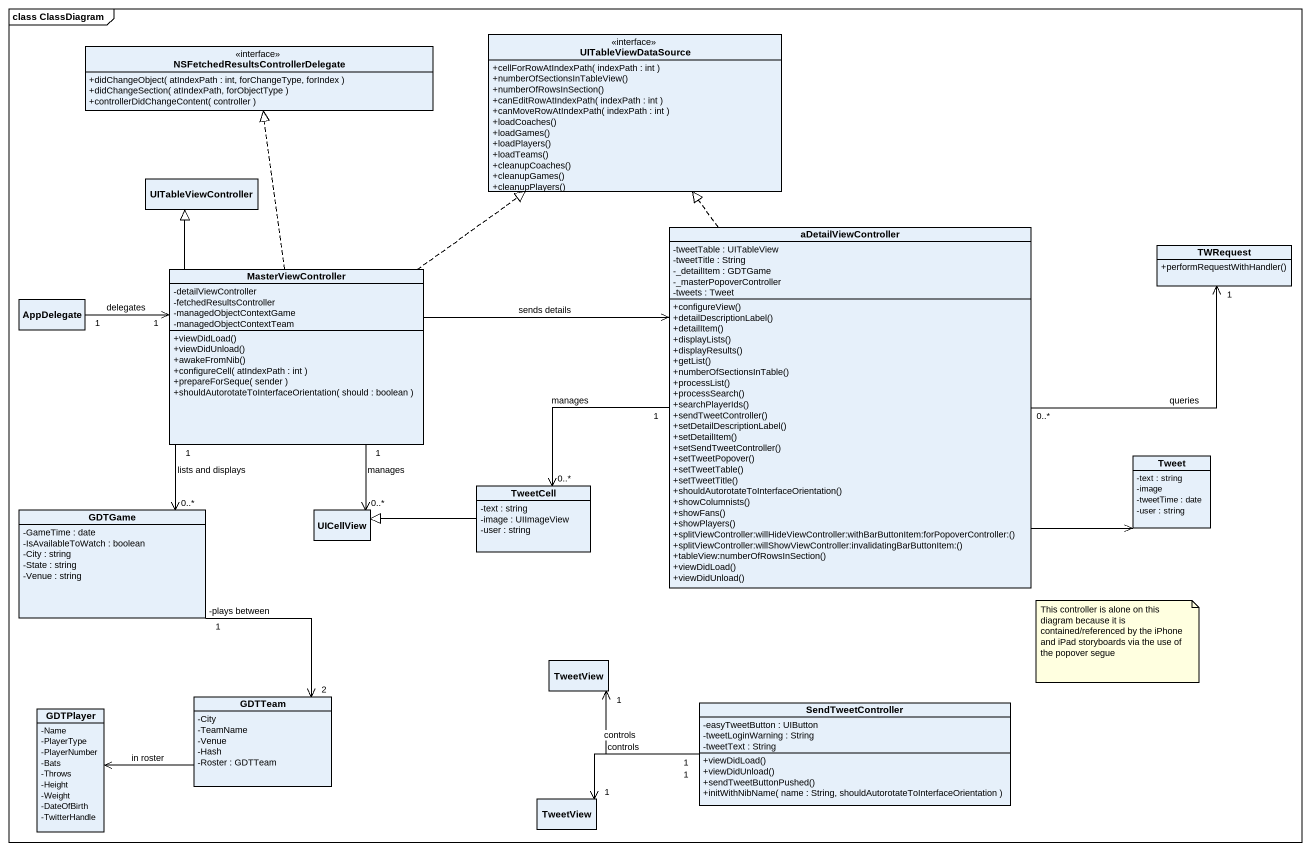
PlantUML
@startuml
mainframe class ClassDiagram
hide circle
hide empty members
skinparam classAttributeIconSize 0
interface "NSFetchedResultsControllerDelegate" as NSFetchedResultsControllerDe {
  +didChangeObject( atIndexPath : int, forChangeType, forIndex )
  +didChangeSection( atIndexPath, forObjectType )
  +controllerDidChangeContent( controller )
}
interface UITableViewDataSource {
  +cellForRowAtIndexPath( indexPath : int )
  +numberOfSectionsInTableView()
  +numberOfRowsInSection()
  +canEditRowAtIndexPath( indexPath : int )
  +canMoveRowAtIndexPath( indexPath : int )
  +loadCoaches()
  +loadGames()
  +loadPlayers()
  +loadTeams()
  +cleanupCoaches()
  +cleanupGames()
  +cleanupPlayers()
}
class UITableViewController
class aDetailViewController {
  -tweetTable : UITableView
  -tweetTitle : String
  -_detailItem : GDTGame
  -_masterPopoverController
  -tweets : Tweet
  +configureView()
  +detailDescriptionLabel()
  +detailItem()
  +displayLists()
  +displayResults()
  +getList()
  +numberOfSectionsInTable()
  +processList()
  +processSearch()
  +searchPlayerIds()
  +sendTweetController()
  +setDetailDescriptionLabel()
  +setDetailItem()
  +setSendTweetController()
  +setTweetPopover()
  +setTweetTable()
  +setTweetTitle()
  +shouldAutorotateToInterfaceOrientation()
  +showColumnists()
  +showFans()
  +showPlayers()
  +splitViewController:willHideViewController:withBarButtonItem:forPopoverController:()
  +splitViewController:willShowViewController:invalidatingBarButtonItem:()
  +tableView:numberOfRowsInSection()
  +viewDidLoad()
  +viewDidUnload()
}
class TWRequest {
  +performRequestWithHandler()
}
class MasterViewController {
  -detailViewController
  -fetchedResultsController
  -managedObjectContextGame
  -managedObjectContextTeam
  +viewDidLoad()
  +viewDidUnload()
  +awakeFromNib()
  +configureCell( atIndexPath : int )
  +prepareForSeque( sender )
  +shouldAutorotateToInterfaceOrientation( should : boolean )
}
class AppDelegate
class Tweet {
  -text : string
  -image
  -tweetTime : date
  -user : string
}
class GDTGame {
  -GameTime : date
  -IsAvailableToWatch : boolean
  -City : string
  -State : string
  -Venue : string
}
class UICellView
class TweetCell {
  -text : string
  -image : UIImageView
  -user : string
}
class TweetView
class GDTPlayer {
  -Name
  -PlayerType
  -PlayerNumber
  -Bats
  -Throws
  -Height
  -Weight
  -DateOfBirth
  -TwitterHandle
}
class GDTTeam {
  -City
  -TeamName
  -Venue
  -Hash
  -Roster : GDTTeam
}
class SendTweetController {
  -easyTweetButton : UIButton
  -tweetLoginWarning : String
  -tweetText : String
  +viewDidLoad()
  +viewDidUnload()
  +sendTweetButtonPushed()
  +initWithNibName( name : String, shouldAutorotateToInterfaceOrientation )
}
class "TweetView" as TweetView_2
aDetailViewController .up.|> UITableViewDataSource
aDetailViewController "0..*" -right-> "1" TWRequest : queries
aDetailViewController -right-> Tweet
aDetailViewController "1" -left-> "0..*" TweetCell : manages
MasterViewController .up.|> NSFetchedResultsControllerDe
MasterViewController .up.|> UITableViewDataSource
MasterViewController -up-|> UITableViewController
MasterViewController -right-> aDetailViewController : sends details
MasterViewController "1" --> "0..*" GDTGame : lists and displays
MasterViewController "1" --> "0..*" UICellView : manages
AppDelegate "1" -right-> "1" MasterViewController : delegates
GDTGame "1\n-plays between" --> "2" GDTTeam
TweetCell -left-|> UICellView
GDTTeam -left-> GDTPlayer : in roster
SendTweetController "1" -left-> "1" TweetView : controls
SendTweetController "1" -left-> "1" TweetView_2 : controls
note as N1
  This controller is alone on this diagram because it is contained/referenced by the iPhone and iPad storyboards via the use of the popover segue
end note
@enduml
